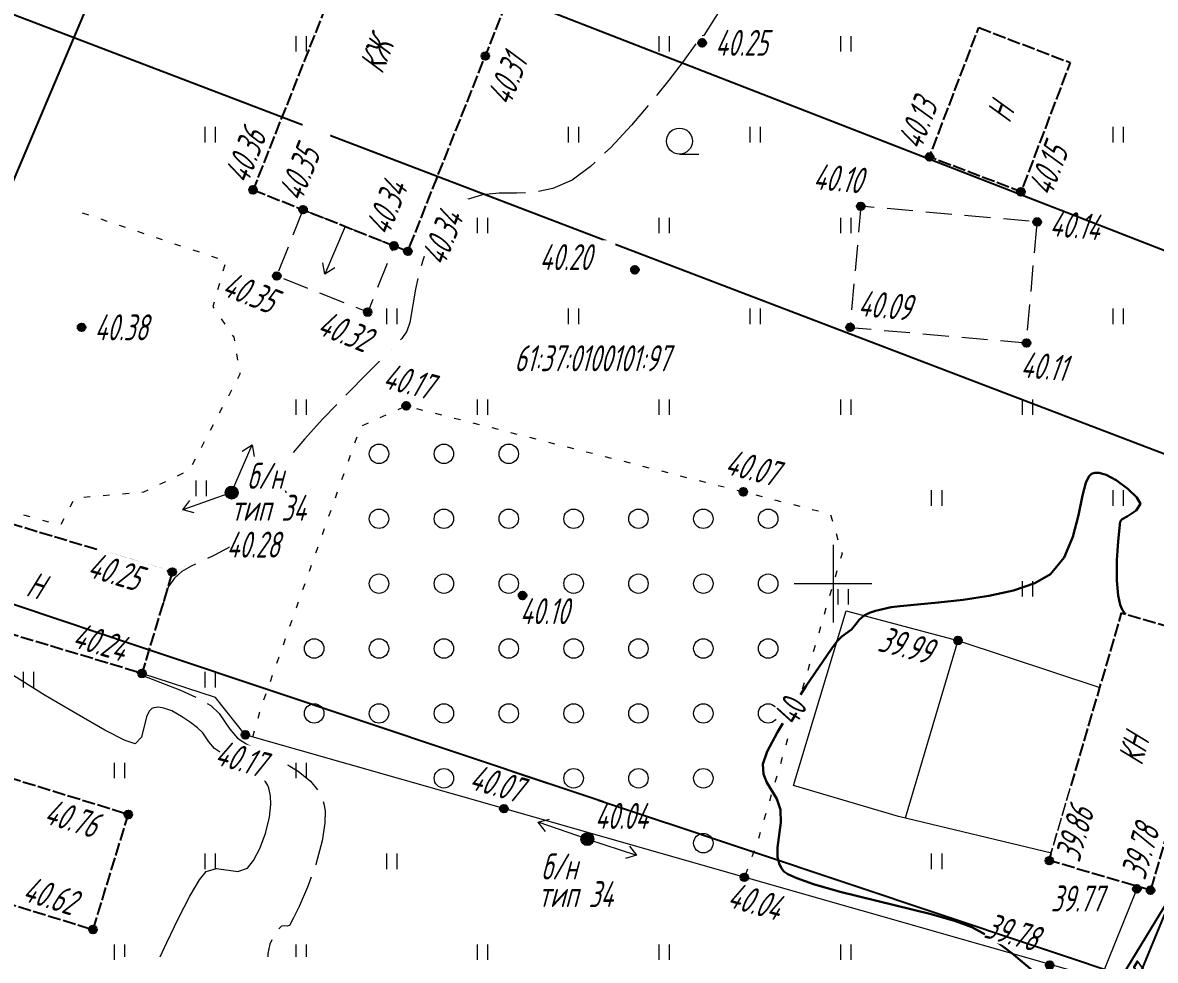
# Model space of a CAD drawing. Extents: x 2208637 to 2213412, y 575334 to 577367.
# Drawn here: x 2211068.76 to 2211112.42, y 576635.49 to 576671.61 of the extents above; entities that cross this region are included whole.
import ezdxf
from ezdxf.enums import TextEntityAlignment as Align

# ---------------------------------------------------------------- set-up
doc = ezdxf.new("R2010")
doc.units = 0
doc.header["$LTSCALE"] = 0.5
for name, pattern in [('2000_13', [1, 1, 0]), ('2000_16', [1, 1, 0]), ('2000_366_2', [1.5, 0.5, -1]), ('2000_49_1_2', [3, 2, -1]), ('500_329_3', [6, 5, -1]), ('500_49_2', [3, 2, -1])]:
    doc.linetypes.add(name, pattern=pattern)
doc.layers.get('0').update_dxf_attribs({"lineweight": 25})
for name, color, linetype, lineweight in [('ИИ_ГОРИЗОНТАЛИ_ОСН', 32, 'Continuous', 15), ('ИИ_ГОРИЗОНТАЛИ_УТОЛЩ', 32, 'Continuous', 30), ('ИИ_ГРАНИЦЫ_ЗЕМЛЕПОЛЬЗОВАТЕЛЕЙ', 7, 'Continuous', 25), ('ИИ_КООРДИНАТНАЯ_СЕТКА', 3, 'Continuous', 25), ('ИИ_ЛЭП_НН', 7, 'Continuous', 25), ('ИИ_ОГРАДЫ', 7, 'Continuous', 25), ('ИИ_ОТМЕТКИ', 7, 'Continuous', 25), ('ИИ_СООРУЖЕНИЯ', 7, 'Continuous', 25), ('ИИ_ТРАССЫ_КЛС', 5, 'Continuous', 40), ('ИИ_УГОДЬЯ', 7, 'Continuous', 25)]:
    doc.layers.add(name, color=color, linetype=linetype, lineweight=lineweight)
doc.styles.add('BM431', font='', dxfattribs={"height": 1})
doc.styles.add('D431', font='', dxfattribs={"height": 1})
doc.styles.add('GOST 2.304', font='cs_gost2304.shx', dxfattribs={"width": 0.8, "oblique": 15})
doc.styles.get('BM431').set_extended_font_data('bm431', italic=True)
doc.styles.get('D431').set_extended_font_data('D431', italic=True)
doc.linetypes.add('2000_475_1', pattern='A,3,[1,Topography.shx,S=0.5,R=90,X=0,Y=0],0', length=3)
doc.linetypes.add('2000_485_1', pattern='A,34.5,[1,Topography.shx,S=1.5,R=120,X=0.5,Y=-0.87],-0.01,[1,Topography.shx,S=1.5,R=0,X=-0.25,Y=0.43],0,[3,Topography.shx,S=1,R=0,X=0.5,Y=0],-0.01,[1,Topography.shx,S=1.5,R=60,X=0.5,Y=-0.87],-1,34.5', length=70.02)

# ---------------------------------------------------------------- blocks, each defined once
blk = doc.blocks.new('Лист 024_УС_ПК2+00-ПК8+57.26|Для согласований 3 лист|Ситуация лист3|2000_115_5')
at = {"color": 0, "linetype": 'Continuous', "lineweight": -2}
for points in [[(0, 0), (4, 0)], [(3.25, 0.5), (4, 0), (3.25, -0.5)]]:
    blk.add_lwpolyline(points, dxfattribs=at)
blk = doc.blocks.new('500_12')
at = {"color": 0, "linetype": 'Continuous', "lineweight": -2, "flags": 128}
for points in [[(0, 3), (0, -3)], [(-3, 0), (3, 0)]]:
    blk.add_lwpolyline(points, dxfattribs=at)
at = {"color": 7, "linetype": 'Continuous', "lineweight": -2, "style": 'D431'}
blk.add_attdef('Вертикальная_подпись', (-0.5, 0.5), '', height=2, rotation=90, dxfattribs=at)
blk.add_attdef('Горизонтальная_подпись', (0.5, 0.5), '', height=2, dxfattribs=at)
blk = doc.blocks.new('500_409_2')
at = {"color": 0, "linetype": 'Continuous', "lineweight": -2}
blk.add_circle((0, 0), 0.75, dxfattribs=at)
blk = doc.blocks.new('500_401')
at = {"color": 0, "linetype": 'Continuous', "lineweight": -2}
for points in [[(-0.4, 0), (-0.4, 1.2)], [(0.4, 0), (0.4, 1.2)]]:
    blk.add_lwpolyline(points, dxfattribs=at)
blk = doc.blocks.new('500_379')
at = {"color": 0, "linetype": 'Continuous', "lineweight": -2}
blk.add_lwpolyline([(0, -1), (1.5, -1)], dxfattribs=at)
blk.add_circle((0, 0), 1, dxfattribs=at)
blk = doc.blocks.new('500_330_1')
at = {"linetype": 'Continuous', "lineweight": -2}
h = blk.add_hatch(color=0, dxfattribs=at)
h.dxf.hatch_style = 1
edge = h.paths.add_edge_path()
edge.add_arc((0, 0), 0.3, 0, 360)
at = {"color": 0, "linetype": 'Continuous', "lineweight": -2}
blk.add_circle((0, 0), 0.3, dxfattribs=at)
at = {"color": 0, "linetype": 'Continuous', "lineweight": -2, "style": 'GOST 2.304', "flags": 1}
for tag, p in [('Номер', (-1, -1)), ('Номер_рабочей_станции', (-1, -3.5))]:
    blk.add_attdef(tag, text='', height=2, dxfattribs=at).set_placement(p, align=Align.RIGHT)
at = {"color": 0, "linetype": 'Continuous', "lineweight": -2, "style": 'GOST 2.304'}
blk.add_attdef('Высота', (1, -1), '', height=2, dxfattribs=at)
at = {"color": 0, "linetype": 'Continuous', "lineweight": -2, "style": 'GOST 2.304', "flags": 1}
blk.add_attdef('Код', (0, -3.5), '', height=2, dxfattribs=at)
blk = doc.blocks.new('*U57')
at = {"linetype": 'Continuous', "lineweight": -2, "true_color": 0xffffff}
h = blk.add_hatch(color=7, dxfattribs=at)
h.dxf.hatch_style = 1
edge = h.paths.add_edge_path()
edge.add_arc((0, 0), 0.5, 0, 360)
at = {"linetype": 'Continuous', "lineweight": -2}
h = blk.add_hatch(color=0, dxfattribs=at)
edge = h.paths.add_edge_path()
edge.add_arc((0, 0), 0.1, 0, 360)
at = {"color": 0, "linetype": 'Continuous', "lineweight": -2}
for radius in [0.5, 0.1]:
    blk.add_circle((0, 0), radius, dxfattribs=at)
for tag, p, style in [('Номер', (0, -3), 'D431'), ('Тип', (0, -5.5), 'D431'), ('Высота', (0, -8), 'D431'), ('Пояснительная_надпись', (0, -10.5), 'BM431')]:
    blk.add_attdef(tag, p, '', height=2, dxfattribs=dict(at, style=style))
blk = doc.blocks.new('P9645A14E2C594F75A7D5863187C4B8')
at = {"color": 0, "linetype": '2000_485_1', "lineweight": -2, "flags": 128}
blk.add_lwpolyline([(2211062.42, 576651.2), (2211063.76, 576654.56), (2211073.71, 576678.04), (2211121.87, 576659.3), (2211111.72, 576634.71), (2211074.35, 576647.21)], close=True, dxfattribs=at)
at = {"color": 0, "lineweight": -2, "flags": 1}
for tag in ['Адрес (местоположение) участка', 'Дата постановки на учет', 'Тип объекта', 'Статус записи о ЗУ по справочнику', 'Кадастровый номер, обозначение, учетный номер объекта', 'Кадастровый номер квартала', 'Вид разрешенного использования по классификатору', 'Площадь, кв.м', 'Категория земель', 'Вид использования по документу', 'Кадастровая стоимость']:
    blk.add_attdef(tag, (0, 0), '', height=0.2, dxfattribs=at)
blk = doc.blocks.new('*U65')
at = {"color": 7, "true_color": 0xffffff}
blk.add_wipeout([(-1.24, 1.1), (1.34, 1.1), (1.34, -1.1), (-1.24, -1.1)], dxfattribs=at)
at = {"color": 0, "linetype": 'Continuous', "lineweight": -2, "style": 'GOST 2.304', "oblique": 15, "width": 0.8}
blk.add_attdef('Высота', text='', height=2, dxfattribs=at).set_placement((0, 0), align=Align.MIDDLE_CENTER)

msp = doc.modelspace()

# ---------------------------------------------------------------- linework, layer by layer
at = {"layer": 'ИИ_ГОРИЗОНТАЛИ_ОСН', "color": 32, "linetype": '500_329_3', "lineweight": 20, "elevation": 40.25, "flags": 128}
for points in [[(2211097.32, 576680.527), (2211098.03, 576680.564), (2211099.281, 576680.568), (2211099.804, 576680.634), (2211100.165, 576680.764), (2211100.4, 576680.923), (2211100.538, 576681.065), (2211100.65, 576681.229), (2211100.728, 576681.43), (2211100.799, 576681.813), (2211100.816, 576682.442), (2211100.734, 576683.34), (2211100.564, 576684.264), (2211100.336, 576685.107), (2211100.13, 576685.653), (2211099.972, 576685.951), (2211099.868, 576686.084), (2211099.747, 576686.172), (2211099.599, 576686.223), (2211099.365, 576686.222), (2211099.028, 576686.118), (2211098.57, 576685.917), (2211098.074, 576685.758), (2211097.544, 576685.768), (2211097.03, 576685.93), (2211096.576, 576686.149), (2211096.179, 576686.441), (2211095.833, 576686.822), (2211095.534, 576687.307), (2211095.358, 576687.882), (2211095.277, 576688.635), (2211095.267, 576689.461), (2211095.304, 576690.256), (2211095.366, 576690.917), (2211095.429, 576691.337), (2211095.525, 576691.67), (2211095.646, 576691.919), (2211095.964, 576692.478), (2211096.085, 576692.817), (2211096.386, 576693.83), (2211096.618, 576694.376), (2211096.866, 576694.774), (2211097.096, 576695.028), (2211097.274, 576695.169), (2211097.473, 576695.282), (2211097.683, 576695.366), (2211098.014, 576695.446), (2211098.474, 576695.476), (2211099.052, 576695.422), (2211099.601, 576695.301), (2211100.471, 576695.022), (2211100.859, 576694.823), (2211101.402, 576694.336), (2211101.787, 576694.117), (2211102.151, 576694.031), (2211103.081, 576693.995), (2211103.613, 576693.958), (2211104.165, 576693.849), (2211104.72, 576693.625), (2211105.248, 576693.275), (2211105.737, 576692.833), (2211106.195, 576692.325), (2211106.633, 576691.778), (2211107.852, 576690.187), (2211108.137, 576689.783), (2211109.206, 576688.114), (2211109.578, 576687.618), (2211110.245, 576686.879), (2211110.521, 576686.523), (2211110.749, 576686.103), (2211110.92, 576685.562), (2211110.932, 576684.881), (2211110.759, 576684.129), (2211110.288, 576682.7), (2211110.203, 576682.258), (2211110.229, 576682.01), (2211110.301, 576681.893), (2211110.356, 576681.85), (2211110.42, 576681.823), (2211110.555, 576681.82), (2211110.778, 576681.929), (2211111.114, 576682.24), (2211112.142, 576683.398), (2211112.757, 576683.915), (2211113.437, 576684.202), (2211114.179, 576684.214), (2211114.938, 576684.047), (2211115.654, 576683.777), (2211116.268, 576683.481), (2211116.944, 576683.119), (2211117.369, 576682.994), (2211118, 576682.888), (2211118.522, 576682.775), (2211119.094, 576682.598), (2211119.652, 576682.337), (2211120.162, 576681.976), (2211120.76, 576681.465), (2211121.367, 576680.885), (2211121.907, 576680.318), (2211122.239, 576679.928), (2211122.404, 576679.699), (2211122.478, 576679.546), (2211122.496, 576679.389), (2211122.483, 576679.245), (2211122.421, 576679.064), (2211122.288, 576678.842), (2211122.108, 576678.602), (2211121.821, 576678.348), (2211120.423, 576677.299), (2211117.807, 576675.438), (2211116.911, 576674.837), (2211116.667, 576674.712), (2211116.459, 576674.635), (2211116.206, 576674.624), (2211115.892, 576674.759), (2211115.22, 576675.103), (2211109.967, 576677.904), (2211109.239, 576678.264), (2211108.852, 576678.419), (2211108.477, 576678.433), (2211107.856, 576678.291), (2211107.544, 576678.263), (2211107.236, 576678.299), (2211106.972, 576678.359), (2211106.563, 576678.493), (2211106.252, 576678.658), (2211106.076, 576678.71), (2211105.861, 576678.703), (2211105.467, 576678.657), (2211104.308, 576678.469), (2211102.273, 576678.052), (2211101.068, 576677.853), (2211100.482, 576677.697), (2211099.882, 576677.447), (2211099.249, 576677.057), (2211098.694, 576676.533), (2211098.046, 576675.738), (2211097.357, 576674.776), (2211096.675, 576673.753), (2211095.022, 576671.118), (2211094.738, 576671.078), (2211094.734, 576670.822), (2211094.221, 576670.115), (2211093.67, 576669.4), (2211092.989, 576668.554), (2211092.226, 576667.663), (2211091.432, 576666.81), (2211090.654, 576666.078), (2211089.943, 576665.551), (2211089.201, 576665.22), (2211088.487, 576665.079), (2211087.798, 576665.046), (2211087.132, 576665.04), (2211086.487, 576664.98), (2211085.86, 576664.786), (2211085.25, 576664.376), (2211084.73, 576663.742), (2211084.353, 576662.978), (2211084.09, 576662.157), (2211083.91, 576661.349), (2211083.684, 576660.061), (2211083.577, 576659.725), (2211083.382, 576659.444), (2211083.195, 576659.246), (2211082.99, 576659.059), (2211081.112, 576657.151), (2211080.338, 576656.346), (2211079.625, 576655.572), (2211079.08, 576654.923), (2211078.807, 576654.495), (2211078.767, 576654.026), (2211078.993, 576653.19), (2211078.915, 576652.766), (2211078.649, 576652.446), (2211078.244, 576652.171), (2211077.2, 576651.655), (2211076.136, 576651.085), (2211075.254, 576650.669), (2211074.901, 576650.463), (2211074.615, 576650.213), (2211074.387, 576649.885), (2211074.27, 576649.576), (2211074.184, 576649.239), (2211074.049, 576648.83)], [(2211073.156, 576646.603), (2211073.163, 576646.576), (2211073.193, 576646.549), (2211073.355, 576646.473), (2211074.853, 576645.89), (2211075.527, 576645.586), (2211076.013, 576645.304), (2211076.338, 576644.996), (2211076.744, 576644.387), (2211077.048, 576644.041), (2211077.438, 576643.79), (2211078.702, 576643.185), (2211079.38, 576642.781), (2211079.854, 576642.386), (2211080.138, 576642.04), (2211080.281, 576641.783), (2211080.337, 576641.645), (2211080.374, 576641.52), (2211080.418, 576641.244), (2211080.417, 576640.777), (2211080.311, 576640.086), (2211080.061, 576639.178), (2211079.742, 576638.306), (2211079.421, 576637.562), (2211079.208, 576637.119), (2211079.043, 576636.822), (2211078.958, 576636.799), (2211078.86, 576636.814), (2211078.735, 576636.798), (2211078.618, 576636.675), (2211078.449, 576636.43), (2211078.295, 576636.108), (2211078.219, 576635.755), (2211078.232, 576635.436), (2211078.299, 576635.066), (2211078.433, 576634.674), (2211078.643, 576634.291), (2211078.94, 576633.945), (2211079.401, 576633.689), (2211080.114, 576633.452), (2211080.939, 576633.241), (2211082.352, 576632.915), (2211082.657, 576632.813), (2211082.793, 576632.655), (2211082.96, 576632.274), (2211085.255, 576628.639), (2211085.867, 576627.63), (2211086.397, 576626.719), (2211086.789, 576625.989), (2211086.983, 576625.522), (2211087.112, 576624.976), (2211087.198, 576624.459), (2211087.21, 576623.992), (2211087.146, 576623.668), (2211087.044, 576623.46), (2211086.947, 576623.341), (2211086.84, 576623.255), (2211086.718, 576623.209), (2211086.474, 576623.184), (2211086.046, 576623.221), (2211085.372, 576623.351), (2211083.678, 576623.74), (2211082.725, 576623.92), (2211081.743, 576624.037), (2211078.421, 576624.291), (2211077.203, 576624.358), (2211076.066, 576624.385), (2211075.09, 576624.355), (2211074.481, 576624.279), (2211074.152, 576624.184), (2211074.003, 576624.102), (2211073.898, 576623.986), (2211073.82, 576623.835), (2211073.764, 576623.581), (2211073.784, 576623.198), (2211073.912, 576622.672), (2211074.269, 576621.571), (2211074.367, 576621.058), (2211074.367, 576620.518), (2211074.262, 576619.632), (2211074.277, 576619.242), (2211074.419, 576618.858), (2211074.703, 576618.535), (2211075.067, 576618.314), (2211075.804, 576618.019), (2211076.062, 576617.865), (2211076.279, 576617.573), (2211076.412, 576617.298), (2211076.647, 576617.054), (2211076.919, 576616.922), (2211077.222, 576616.846), (2211077.571, 576616.809), (2211077.981, 576616.795), (2211078.375, 576616.855), (2211081.258, 576617.524), (2211082.509, 576617.791), (2211083.766, 576618.021), (2211084.948, 576618.178), (2211085.971, 576618.227), (2211086.752, 576618.132), (2211087.52, 576617.8), (2211088.201, 576617.313), (2211088.799, 576616.74), (2211089.771, 576615.613), (2211090.154, 576615.198), (2211090.476, 576614.975)]]:
    msp.add_lwpolyline(points, dxfattribs=at)
at = {"layer": 'ИИ_ГОРИЗОНТАЛИ_ОСН', "elevation": 40.5, "flags": 128}
for points in [[(2211076.157, 576643.642), (2211075.935, 576643.903), (2211075.704, 576644.25), (2211075.497, 576644.447), (2211075.231, 576644.648), (2211074.887, 576644.883), (2211074.508, 576645.095), (2211074.208, 576645.208), (2211073.999, 576645.241), (2211073.814, 576645.215), (2211073.748, 576645.184), (2211073.643, 576645.085), (2211073.538, 576644.869), (2211073.339, 576644.081), (2211073.102, 576643.833), (2211072.712, 576643.956), (2211071.926, 576644.359), (2211070.86, 576644.965), (2211069.633, 576645.696), (2211067.166, 576647.226)], [(2211073.885, 576635.234), (2211074.317, 576636.171), (2211074.772, 576637.115), (2211075.206, 576637.957), (2211075.576, 576638.593), (2211075.837, 576638.915), (2211076.238, 576639.028), (2211077.064, 576638.912), (2211077.429, 576639.039), (2211077.667, 576639.333), (2211077.912, 576639.801), (2211078.128, 576640.379), (2211078.28, 576641.001), (2211078.333, 576641.486), (2211078.32, 576641.82), (2211078.255, 576642.114), (2211078.211, 576642.219), (2211078.096, 576642.413), (2211077.862, 576642.667), (2211077.476, 576642.948), (2211076.948, 576643.226), (2211076.473, 576643.449), (2211076.157, 576643.642)]]:
    msp.add_lwpolyline(points, dxfattribs=at)
at = {"layer": 'ИИ_ГОРИЗОНТАЛИ_УТОЛЩ', "elevation": 40, "flags": 128}
msp.add_lwpolyline([(2211111.287, 576648.821), (2211111.252, 576648.853), (2211111.144, 576649.001), (2211111.066, 576649.185), (2211110.986, 576649.541), (2211110.936, 576650.116), (2211110.94, 576650.902), (2211110.987, 576651.633), (2211111.068, 576652.392), (2211111.147, 576652.481), (2211111.339, 576652.588), (2211111.678, 576652.819), (2211111.849, 576653.08), (2211111.709, 576653.314), (2211111.367, 576653.652), (2211110.912, 576653.992), (2211110.526, 576654.194), (2211110.252, 576654.27), (2211110.089, 576654.272), (2211109.958, 576654.229), (2211109.859, 576654.13), (2211109.74, 576653.881), (2211109.612, 576653.399), (2211109.457, 576652.637), (2211109.244, 576651.802), (2211108.909, 576651.007), (2211108.386, 576650.366), (2211107.774, 576650.013), (2211106.952, 576649.738), (2211106.003, 576649.53), (2211105.01, 576649.377), (2211104.054, 576649.267), (2211102.587, 576649.135), (2211102.241, 576649.089), (2211101.642, 576648.949), (2211101.405, 576648.877), (2211101.198, 576648.775), (2211101.007, 576648.61), (2211100.883, 576648.437), (2211100.713, 576648.237), (2211100.34, 576647.961), (2211100.155, 576647.788), (2211099.935, 576647.49), (2211098.963, 576646.06), (2211098.383, 576645.155), (2211097.854, 576644.276), (2211097.463, 576643.536), (2211097.294, 576643.049), (2211097.322, 576642.654), (2211097.454, 576642.336), (2211097.828, 576641.705), (2211097.969, 576641.282), (2211097.993, 576640.793), (2211097.853, 576639.833), (2211097.854, 576639.47), (2211097.919, 576639.211), (2211098.002, 576639.045), (2211098.107, 576638.914), (2211098.256, 576638.811), (2211098.601, 576638.648), (2211099.249, 576638.422), (2211100.28, 576638.129), (2211103.783, 576637.259), (2211104.716, 576636.998), (2211105.344, 576636.765), (2211105.911, 576636.452), (2211106.429, 576636.109), (2211106.886, 576635.766), (2211107.771, 576635.03)], dxfattribs=at)
at = {"layer": 'ИИ_ЛЭП_НН', "elevation": 39.87, "flags": 128}
msp.add_lwpolyline([(2211110.26, 576633.43), (2211129.348, 576664.774)], dxfattribs=at)
at = {"layer": 'ИИ_ОГРАДЫ', "linetype": '2000_475_1', "lineweight": 20, "flags": 128}
for points in [[(2211108.418, 576639.61), (2211102.525, 576641.025), (2211098.472, 576642.222), (2211100.509, 576648.958), (2211104.816, 576647.812), (2211110.287, 576646.003)], [(2211104.816, 576647.812), (2211102.78, 576640.964)], [(2211111.747, 576638.331), (2211111.71, 576638.24), (2211110.314, 576634.774), (2211096.58, 576638.686), (2211094.184, 576639.369), (2211087.312, 576641.33), (2211077.345, 576644.175), (2211076.199, 576645.612), (2211073.361, 576646.541)]]:
    msp.add_lwpolyline(points, dxfattribs=at)
at = {"layer": 'ИИ_СООРУЖЕНИЯ', "linetype": '2000_13', "flags": 128}
for points in [[(2211077.645, 576665.174), (2211079.573, 576664.408), (2211083.079, 576663.017), (2211083.612, 576662.805), (2211086.6, 576670.331), (2211089.289, 576677.105), (2211083.322, 576679.474)], [(2211064.106, 576649.321), (2211065.279, 576653.228), (2211074.535, 576650.448), (2211073.361, 576646.541)], [(2211063.438, 576639.146), (2211071.477, 576636.672), (2211072.84, 576641.104), (2211064.802, 576643.577)]]:
    msp.add_lwpolyline(points, close=True, dxfattribs=at)
at = {"layer": 'ИИ_СООРУЖЕНИЯ', "linetype": '2000_16', "flags": 128}
for points in [[(2211105.616, 576671.422), (2211109.142, 576670.077), (2211107.243, 576665.097), (2211103.717, 576666.442)], [(2211108.336, 576639.329), (2211111.125, 576648.869), (2211115.028, 576647.728), (2211112.239, 576638.188)]]:
    msp.add_lwpolyline(points, close=True, dxfattribs=at)
at = {"layer": 'ИИ_СООРУЖЕНИЯ', "color": 7, "linetype": '500_49_2', "lineweight": 20, "flags": 128}
msp.add_lwpolyline([(2211079.573, 576664.408), (2211083.079, 576663.017), (2211082.065, 576660.463), (2211078.559, 576661.854)], close=True, dxfattribs=at)
at = {"layer": 'ИИ_СООРУЖЕНИЯ', "color": 7, "linetype": '2000_49_1_2', "lineweight": 20, "flags": 128}
msp.add_lwpolyline([(2211101.069, 576664.538), (2211100.657, 576659.874), (2211107.457, 576659.273), (2211107.869, 576663.937)], close=True, dxfattribs=at)
at = {"layer": 'ИИ_ТРАССЫ_КЛС', "lineweight": 25, "flags": 128}
msp.add_lwpolyline([(2211119.944, 576652.255), (2211048.322, 576679.599), (2211039.57, 576679.599)], dxfattribs=at)
at = {"layer": 'ИИ_УГОДЬЯ', "linetype": '2000_366_2', "lineweight": 20, "flags": 128}
for points in [[(2211071.061, 576664.289), (2211076.599, 576662.434), (2211076.091, 576660.672), (2211076.902, 576659.491), (2211077.138, 576658.074), (2211075.18, 576654.363), (2211073.424, 576653.52), (2211070.756, 576653.284), (2211070.216, 576652.238), (2211066.434, 576653.318)], [(2211077.641, 576644.09), (2211077.907, 576645.08), (2211081.798, 576656.063), (2211083.545, 576656.851), (2211096.543, 576653.538), (2211099.895, 576652.684), (2211100.346, 576651.163), (2211097.076, 576640.011), (2211096.58, 576638.686)]]:
    msp.add_lwpolyline(points, dxfattribs=at)

# ---------------------------------------------------------------- block references
at = {"layer": 'ИИ_КООРДИНАТНАЯ_СЕТКА', "color": 3, "lineweight": 20, "xscale": 0.5, "yscale": 0.5, "zscale": 0.5}
msp.add_blockref('500_12', (2211100, 576650), dxfattribs=at)
at = {"layer": 'ИИ_ЛЭП_НН', "lineweight": 20, "ltscale": 0.5, "xscale": 0.5, "yscale": 0.5, "zscale": 0.5}
for p, rotation in [((2211081.201, 576663.762), 246.8626835914622), ((2211076.819, 576653.507), 66.8626835914622), ((2211076.819, 576653.507), 199.4513746240257), ((2211090.53, 576640.16, 40.04), 161.1470320147144), ((2211090.53, 576640.16, 40.04), 341.6969082271801)]:
    msp.add_blockref('Лист 024_УС_ПК2+00-ПК8+57.26|Для согласований 3 лист|Ситуация лист3|2000_115_5', p, dxfattribs=dict(at, rotation=rotation))
at = {"layer": 'ИИ_УГОДЬЯ', "lineweight": 20, "xscale": 0.5, "yscale": 0.5, "zscale": 0.5}
for name, p in [('500_401', (2211079.5, 576670.5)), ('500_401', (2211093.5, 576670.5)), ('500_401', (2211100.5, 576670.5)), ('500_401', (2211076, 576667)), ('500_401', (2211090, 576667)), ('500_379', (2211094.079, 576667.051)), ('500_401', (2211097, 576667)), ('500_401', (2211111, 576667)), ('500_401', (2211086.5, 576663.5)), ('500_401', (2211093.5, 576663.5)), ('500_401', (2211100.5, 576663.5)), ('500_401', (2211083, 576660)), ('500_401', (2211090, 576660)), ('500_401', (2211097, 576660)), ('500_401', (2211111, 576660)), ('500_401', (2211079.5, 576656.5)), ('500_401', (2211086.5, 576656.5)), ('500_401', (2211093.5, 576656.5)), ('500_401', (2211100.5, 576656.5)), ('500_401', (2211107.5, 576656.5)), ('500_409_2', (2211082.5, 576655)), ('500_409_2', (2211085, 576655)), ('500_409_2', (2211087.5, 576655)), ('500_401', (2211075.656, 576653.368)), ('500_401', (2211104, 576653)), ('500_401', (2211111, 576653)), ('500_409_2', (2211082.5, 576652.5)), ('500_409_2', (2211085, 576652.5)), ('500_409_2', (2211087.5, 576652.5)), ('500_409_2', (2211090, 576652.5)), ('500_409_2', (2211092.5, 576652.5)), ('500_409_2', (2211095, 576652.5)), ('500_409_2', (2211097.5, 576652.5)), ('500_409_2', (2211082.5, 576650)), ('500_409_2', (2211085, 576650)), ('500_409_2', (2211087.5, 576650)), ('500_409_2', (2211090, 576650)), ('500_409_2', (2211092.5, 576650)), ('500_409_2', (2211095, 576650)), ('500_409_2', (2211097.5, 576650)), ('500_401', (2211107.5, 576649.5)), ('500_401', (2211100.393, 576649.192)), ('500_409_2', (2211080, 576647.5)), ('500_409_2', (2211082.5, 576647.5)), ('500_409_2', (2211085, 576647.5)), ('500_409_2', (2211087.5, 576647.5)), ('500_409_2', (2211090, 576647.5)), ('500_409_2', (2211092.5, 576647.5)), ('500_409_2', (2211095, 576647.5)), ('500_409_2', (2211097.5, 576647.5)), ('500_401', (2211069, 576646)), ('500_401', (2211076, 576646)), ('500_409_2', (2211080, 576645)), ('500_409_2', (2211082.5, 576645)), ('500_409_2', (2211085, 576645)), ('500_409_2', (2211087.5, 576645)), ('500_409_2', (2211090, 576645)), ('500_409_2', (2211092.5, 576645)), ('500_409_2', (2211095, 576645)), ('500_409_2', (2211097.5, 576645)), ('500_401', (2211072.5, 576642.5)), ('500_401', (2211079.5, 576642.5)), ('500_409_2', (2211085, 576642.5)), ('500_409_2', (2211090, 576642.5)), ('500_409_2', (2211092.5, 576642.5)), ('500_409_2', (2211095, 576642.5)), ('500_409_2', (2211095, 576640)), ('500_401', (2211076, 576639)), ('500_401', (2211083, 576639)), ('500_401', (2211104, 576639)), ('500_401', (2211072.5, 576635.5)), ('500_401', (2211079.5, 576635.5)), ('500_401', (2211086.5, 576635.5)), ('500_401', (2211093.5, 576635.5)), ('500_401', (2211100.5, 576635.5))]:
    msp.add_blockref(name, p, dxfattribs=at)

# ---------------------------------------------------------------- next in the draw order: wipeouts: each hides what was drawn before it
at = {"lineweight": 0}
for points, layer in [([(2211098.573, 576644.364), (2211099.17, 576645.359), (2211098.193, 576645.946), (2211097.596, 576644.952)], 'ИИ_ГОРИЗОНТАЛИ_УТОЛЩ'), ([(2211087.767, 576658.113), (2211095.775, 576658.113), (2211095.775, 576659.311), (2211087.767, 576659.311)], 'ИИ_ГРАНИЦЫ_ЗЕМЛЕПОЛЬЗОВАТЕЛЕЙ'), ([(2211077.474, 576653.583), (2211079.314, 576653.583), (2211079.314, 576654.723), (2211077.474, 576654.723)], 'ИИ_ЛЭП_НН'), ([(2211088.805, 576638.53), (2211090.645, 576638.53), (2211090.645, 576639.67), (2211088.805, 576639.67)], 'ИИ_ЛЭП_НН'), ([(2211072.542, 576634.396), (2211084.215, 576634.396), (2211084.215, 576635.613), (2211072.542, 576635.613)], 'ИИ_ЛЭП_НН'), ([(2211087.661, 576668.446), (2211088.635, 576670.901), (2211087.576, 576671.322), (2211086.601, 576668.867)], 'ИИ_ОТМЕТКИ'), ([(2211095.573, 576670.266), (2211098.374, 576670.266), (2211098.374, 576671.483), (2211095.573, 576671.483)], 'ИИ_ОТМЕТКИ'), ([(2211103.495, 576666.743), (2211104.429, 576669.192), (2211103.364, 576669.599), (2211102.43, 576667.15)], 'ИИ_ОТМЕТКИ'), ([(2211108.522, 576664.96), (2211109.456, 576667.409), (2211108.391, 576667.815), (2211107.457, 576665.366)], 'ИИ_ОТМЕТКИ'), ([(2211079.618, 576664.745), (2211080.651, 576667.349), (2211079.592, 576667.769), (2211078.558, 576665.166)], 'ИИ_ОТМЕТКИ'), ([(2211082.98, 576663.435), (2211083.962, 576665.907), (2211082.902, 576666.328), (2211081.921, 576663.856)], 'ИИ_ОТМЕТКИ'), ([(2211099.321, 576665.116), (2211101.932, 576664.886), (2211102.032, 576666.021), (2211099.421, 576666.252)], 'ИИ_ОТМЕТКИ'), ([(2211108.434, 576663.315), (2211110.904, 576663.097), (2211111.004, 576664.233), (2211108.534, 576664.451)], 'ИИ_ОТМЕТКИ'), ([(2211088.803, 576662.01), (2211091.604, 576662.01), (2211091.604, 576663.228), (2211088.803, 576663.228)], 'ИИ_ОТМЕТКИ'), ([(2211076.466, 576661.024), (2211079.069, 576659.991), (2211079.49, 576661.05), (2211076.886, 576662.084)], 'ИИ_ОТМЕТКИ'), ([(2211101.052, 576660.232), (2211103.842, 576659.985), (2211103.942, 576661.121), (2211101.152, 576661.367)], 'ИИ_ОТМЕТКИ'), ([(2211071.651, 576659.304), (2211074.452, 576659.304), (2211074.452, 576660.444), (2211071.651, 576660.444)], 'ИИ_ОТМЕТКИ'), ([(2211080.139, 576659.523), (2211082.764, 576658.481), (2211083.213, 576659.613), (2211080.588, 576660.655)], 'ИИ_ОТМЕТКИ'), ([(2211107.315, 576657.872), (2211109.766, 576657.655), (2211109.866, 576658.791), (2211107.415, 576659.007)], 'ИИ_ОТМЕТКИ'), ([(2211095.881, 576654.138), (2211098.614, 576653.441), (2211098.896, 576654.546), (2211096.162, 576655.242)], 'ИИ_ОТМЕТКИ'), ([(2211076.74, 576650.933), (2211079.541, 576650.933), (2211079.541, 576652.15), (2211076.74, 576652.15)], 'ИИ_ОТМЕТКИ'), ([(2211071.296, 576650.178), (2211073.979, 576649.373), (2211074.329, 576650.539), (2211071.646, 576651.344)], 'ИИ_ОТМЕТКИ'), ([(2211088.046, 576648.369), (2211090.667, 576648.369), (2211090.667, 576649.509), (2211088.046, 576649.509)], 'ИИ_ОТМЕТКИ'), ([(2211070.718, 576647.47), (2211073.266, 576646.705), (2211073.616, 576647.871), (2211071.068, 576648.636)], 'ИИ_ОТМЕТКИ'), ([(2211101.703, 576647.338), (2211104.416, 576646.616), (2211104.71, 576647.718), (2211101.996, 576648.439)], 'ИИ_ОТМЕТКИ'), ([(2211076.21, 576642.947), (2211078.75, 576642.223), (2211079.063, 576643.319), (2211076.523, 576644.044)], 'ИИ_ОТМЕТКИ'), ([(2211086.019, 576642.002), (2211088.732, 576641.228), (2211089.045, 576642.324), (2211086.332, 576643.098)], 'ИИ_ОТМЕТКИ'), ([(2211109.576, 576639.251), (2211110.341, 576641.869), (2211109.192, 576642.205), (2211108.426, 576639.587)], 'ИИ_ОТМЕТКИ'), ([(2211069.626, 576640.683), (2211072.245, 576639.877), (2211072.598, 576641.022), (2211069.978, 576641.828)], 'ИИ_ОТМЕТКИ'), ([(2211090.935, 576640.48), (2211093.595, 576640.48), (2211093.595, 576641.62), (2211090.935, 576641.62)], 'ИИ_ОТМЕТКИ'), ([(2211112.107, 576638.569), (2211112.901, 576641.283), (2211111.806, 576641.603), (2211111.013, 576638.889)], 'ИИ_ОТМЕТКИ'), ([(2211068.794, 576637.7), (2211071.493, 576636.869), (2211071.851, 576638.033), (2211069.152, 576638.863)], 'ИИ_ОТМЕТКИ'), ([(2211095.965, 576637.46), (2211098.523, 576636.731), (2211098.836, 576637.828), (2211096.277, 576638.557)], 'ИИ_ОТМЕТКИ'), ([(2211111.49, 576633.062), (2211112.953, 576635.483), (2211111.977, 576636.072), (2211110.515, 576633.652)], 'ИИ_ОТМЕТКИ'), ([(2211082.715, 576669.618), (2211083.337, 576671.187), (2211082.278, 576671.608), (2211081.655, 576670.039)], 'ИИ_СООРУЖЕНИЯ'), ([(2211106.898, 576667.728), (2211107.2, 576668.521), (2211106.135, 576668.927), (2211105.833, 576668.135)], 'ИИ_СООРУЖЕНИЯ'), ([(2211068.873, 576649.457), (2211069.686, 576649.213), (2211070.013, 576650.305), (2211069.201, 576650.549)], 'ИИ_СООРУЖЕНИЯ'), ([(2211111.988, 576642.988), (2211112.417, 576644.455), (2211111.323, 576644.775), (2211110.894, 576643.308)], 'ИИ_СООРУЖЕНИЯ')]:
    msp.add_wipeout(points, dxfattribs=at).dxf.layer = layer

# ---------------------------------------------------------------- next in the draw order: block references
at = {"layer": 'ИИ_ОТМЕТКИ'}
ref = msp.add_blockref('500_330_1', (2211094.956, 576670.836, 40.248), dxfattribs=dict(at, xscale=0.5, yscale=0.5, zscale=0.5))
ref.add_attrib('Высота', '40.25', (2211095.456, 576670.336, -26.832), dxfattribs={"layer": '0', "color": 0, "linetype": 'Continuous', "lineweight": -2, "height": 1, "style": 'GOST 2.304', "oblique": 15, "width": 0.8})
ref = msp.add_blockref('500_330_1', (2211086.6, 576670.331, 40.313), dxfattribs=dict(at, xscale=0.4999999999999999, yscale=0.4999999999999999, zscale=0.4999999999999999, rotation=68.34700541236836))
ref.add_attrib('Высота', '40.31', (2211087.552, 576668.363), dxfattribs={"layer": '0', "color": 0, "linetype": 'Continuous', "lineweight": -2, "height": 1, "rotation": 68.347, "style": 'GOST 2.304', "oblique": 15, "width": 0.8})
ref = msp.add_blockref('500_330_1', (2211103.717, 576666.442, 40.131), dxfattribs=dict(at, xscale=0.5, yscale=0.5, zscale=0.5, rotation=69.12590148271984))
ref.add_attrib('Высота', '40.13', (2211103.388, 576666.659), dxfattribs={"layer": '0', "color": 0, "linetype": 'Continuous', "lineweight": -2, "height": 1, "rotation": 69.1259, "style": 'GOST 2.304', "oblique": 15, "width": 0.8})
ref = msp.add_blockref('500_330_1', (2211107.243, 576665.097, 40.145), dxfattribs=dict(at, xscale=0.5, yscale=0.5, zscale=0.5, rotation=69.12590148271984))
ref.add_attrib('Высота', '40.15', (2211108.415, 576664.875), dxfattribs={"layer": '0', "color": 0, "linetype": 'Continuous', "lineweight": -2, "height": 1, "rotation": 69.1259, "style": 'GOST 2.304', "oblique": 15, "width": 0.8})
ref = msp.add_blockref('500_330_1', (2211101.069, 576664.538, 40.101), dxfattribs=dict(at, xscale=0.4999999999999998, yscale=0.4999999999999998, zscale=0.4999999999999998, rotation=354.9526007747075))
ref.add_attrib('Высота', '40.10', (2211099.211, 576665.196), dxfattribs={"layer": '0', "color": 0, "linetype": 'Continuous', "lineweight": -2, "height": 1, "rotation": 354.9526, "style": 'GOST 2.304', "oblique": 15, "width": 0.8})
ref = msp.add_blockref('500_330_1', (2211083.079, 576663.017, 40.338), dxfattribs=dict(at, xscale=0.5, yscale=0.5, zscale=0.5, rotation=68.34700541251176))
ref.add_attrib('Высота', '40.34', (2211082.872, 576663.352), dxfattribs={"layer": '0', "color": 0, "linetype": 'Continuous', "lineweight": -2, "height": 1, "rotation": 68.347, "style": 'GOST 2.304', "oblique": 15, "width": 0.8})
ref = msp.add_blockref('500_330_1', (2211107.869, 576663.937, 40.135), dxfattribs=dict(at, xscale=0.4999999999999998, yscale=0.4999999999999998, zscale=0.4999999999999998, rotation=354.9526007747075))
ref.add_attrib('Высота', '40.14', (2211108.323, 576663.395, 40.729), dxfattribs={"layer": '0', "color": 0, "linetype": 'Continuous', "lineweight": -2, "height": 1, "rotation": 354.9526, "style": 'GOST 2.304', "oblique": 15, "width": 0.8})
ref = msp.add_blockref('500_330_1', (2211092.363, 576662.092, 40.204), dxfattribs=dict(at, xscale=0.5, yscale=0.5, zscale=0.5))
ref.add_attrib('Высота', '40.20', (2211088.686, 576662.08), dxfattribs={"layer": '0', "color": 0, "linetype": 'Continuous', "lineweight": -2, "height": 1, "style": 'GOST 2.304', "oblique": 15, "width": 0.8})
ref = msp.add_blockref('500_330_1', (2211078.559, 576661.854, 40.353), dxfattribs=dict(at, xscale=0.5, yscale=0.5, zscale=0.5, rotation=338.347005410969))
ref.add_attrib('Высота', '40.35', (2211076.383, 576661.133), dxfattribs={"layer": '0', "color": 0, "linetype": 'Continuous', "lineweight": -2, "height": 1, "rotation": 338.347, "style": 'GOST 2.304', "oblique": 15, "width": 0.8})
ref = msp.add_blockref('500_330_1', (2211100.657, 576659.874, 40.092), dxfattribs=dict(at, xscale=0.4999999999999998, yscale=0.4999999999999998, zscale=0.4999999999999998, rotation=354.9526007747075))
ref.add_attrib('Высота', '40.09', (2211100.941, 576660.312), dxfattribs={"layer": '0', "color": 0, "linetype": 'Continuous', "lineweight": -2, "height": 1, "rotation": 354.9526, "style": 'GOST 2.304', "oblique": 15, "width": 0.8})
ref = msp.add_blockref('500_330_1', (2211071.034, 576659.874, 40.377), dxfattribs=dict(at, xscale=0.5, yscale=0.5, zscale=0.5))
ref.add_attrib('Высота', '40.38', (2211071.534, 576659.374, -26.918), dxfattribs={"layer": '0', "color": 0, "linetype": 'Continuous', "lineweight": -2, "height": 1, "style": 'GOST 2.304', "oblique": 15, "width": 0.8})
ref = msp.add_blockref('500_330_1', (2211082.065, 576660.463, 40.318), dxfattribs=dict(at, xscale=0.5, yscale=0.5, zscale=0.5, rotation=338.347005410969))
ref.add_attrib('Высота', '40.32', (2211080.056, 576659.632), dxfattribs={"layer": '0', "color": 0, "linetype": 'Continuous', "lineweight": -2, "height": 1, "rotation": 338.347, "style": 'GOST 2.304', "oblique": 15, "width": 0.8})
ref = msp.add_blockref('500_330_1', (2211107.457, 576659.273, 40.111), dxfattribs=dict(at, xscale=0.4999999999999998, yscale=0.4999999999999998, zscale=0.4999999999999998, rotation=354.9526007747075))
ref.add_attrib('Высота', '40.11', (2211107.204, 576657.952), dxfattribs={"layer": '0', "color": 0, "linetype": 'Continuous', "lineweight": -2, "height": 1, "rotation": 354.9526, "style": 'GOST 2.304', "oblique": 15, "width": 0.8})
ref = msp.add_blockref('500_330_1', (2211096.543, 576653.538, 40.07), dxfattribs=dict(at, xscale=0.5, yscale=0.5, zscale=0.5, rotation=345.6986681203999))
ref.add_attrib('Высота', '40.07', (2211095.785, 576654.234), dxfattribs={"layer": '0', "color": 0, "linetype": 'Continuous', "lineweight": -2, "height": 1, "rotation": 345.6987, "style": 'GOST 2.304', "oblique": 15, "width": 0.8})
ref = msp.add_blockref('500_330_1', (2211074.535, 576650.448, 40.255), dxfattribs=dict(at, xscale=0.5, yscale=0.5, zscale=0.5, rotation=343.285235356157))
ref.add_attrib('Высота', '40.25', (2211071.204, 576650.279), dxfattribs={"layer": '0', "color": 0, "linetype": 'Continuous', "lineweight": -2, "height": 1, "rotation": 343.2852, "style": 'GOST 2.304', "oblique": 15, "width": 0.8})
ref = msp.add_blockref('500_330_1', (2211088.033, 576649.544, 40.104), dxfattribs=dict(at, xscale=0.5, yscale=0.5, zscale=0.5))
ref.add_attrib('Высота', '40.10', (2211087.929, 576648.439), dxfattribs={"layer": '0', "color": 0, "linetype": 'Continuous', "lineweight": -2, "height": 1, "style": 'GOST 2.304', "oblique": 15, "width": 0.8})
ref = msp.add_blockref('500_330_1', (2211073.361, 576646.541, 40.243), dxfattribs=dict(at, xscale=0.5, yscale=0.5, zscale=0.5, rotation=343.285235356157))
ref.add_attrib('Высота', '40.24', (2211070.626, 576647.571), dxfattribs={"layer": '0', "color": 0, "linetype": 'Continuous', "lineweight": -2, "height": 1, "rotation": 343.2852, "style": 'GOST 2.304', "oblique": 15, "width": 0.8})
ref = msp.add_blockref('500_330_1', (2211104.816, 576647.812, 39.985), dxfattribs=dict(at, xscale=0.5, yscale=0.5, zscale=0.5, rotation=345.1019966178791))
ref.add_attrib('Высота', '39.99', (2211101.673, 576647.418), dxfattribs={"layer": '0', "color": 0, "linetype": 'Continuous', "lineweight": -2, "height": 1, "rotation": 345.102, "style": 'GOST 2.304', "oblique": 15, "width": 0.8})
ref = msp.add_blockref('500_330_1', (2211077.345, 576644.175, 40.167), dxfattribs=dict(at, xscale=0.5, yscale=0.5, zscale=0.5, rotation=344.0718155549639))
ref.add_attrib('Высота', '40.17', (2211076.117, 576643.047), dxfattribs={"layer": '0', "color": 0, "linetype": 'Continuous', "lineweight": -2, "height": 1, "rotation": 344.0718, "style": 'GOST 2.304', "oblique": 15, "width": 0.8})
ref = msp.add_blockref('500_330_1', (2211087.312, 576641.33, 40.072), dxfattribs=dict(at, xscale=0.5, yscale=0.5, zscale=0.5, rotation=344.0718155549639))
ref.add_attrib('Высота', '40.07', (2211085.926, 576642.102), dxfattribs={"layer": '0', "color": 0, "linetype": 'Continuous', "lineweight": -2, "height": 1, "rotation": 344.0718, "style": 'GOST 2.304', "oblique": 15, "width": 0.8})
ref = msp.add_blockref('500_330_1', (2211072.84, 576641.104, 40.758), dxfattribs=dict(at, xscale=0.5, yscale=0.5, zscale=0.5, rotation=342.8961492129761))
ref.add_attrib('Высота', '40.76', (2211069.534, 576640.784), dxfattribs={"layer": '0', "color": 0, "linetype": 'Continuous', "lineweight": -2, "height": 1, "rotation": 342.8961, "style": 'GOST 2.304', "oblique": 15, "width": 0.8})
ref = msp.add_blockref('500_330_1', (2211108.336, 576639.329, 39.858), dxfattribs=dict(at, xscale=0.5, yscale=0.5, zscale=0.5, rotation=73.70281431620981))
ref.add_attrib('Высота', '39.86', (2211109.495, 576639.222), dxfattribs={"layer": '0', "color": 0, "linetype": 'Continuous', "lineweight": -2, "height": 1, "rotation": 73.7028, "style": 'GOST 2.304', "oblique": 15, "width": 0.8})
ref = msp.add_blockref('500_330_1', (2211090.53, 576640.16, 40.04), dxfattribs=dict(at, xscale=0.5, yscale=0.5, zscale=0.5))
ref.add_attrib('Высота', '40.04', (2211090.818, 576640.55), dxfattribs={"layer": '0', "color": 0, "linetype": 'Continuous', "lineweight": -2, "height": 1, "style": 'GOST 2.304', "oblique": 15, "width": 0.8})
ref = msp.add_blockref('500_330_1', (2211071.477, 576636.672, 40.619), dxfattribs=dict(at, xscale=0.5, yscale=0.5, zscale=0.5, rotation=342.8961492129761))
ref.add_attrib('Высота', '40.62', (2211068.702, 576637.801), dxfattribs={"layer": '0', "color": 0, "linetype": 'Continuous', "lineweight": -2, "height": 1, "rotation": 342.8961, "style": 'GOST 2.304', "oblique": 15, "width": 0.8})
ref = msp.add_blockref('500_330_1', (2211096.58, 576638.686, 40.036), dxfattribs=dict(at, xscale=0.5, yscale=0.5, zscale=0.5, rotation=344.0987991949635))
ref.add_attrib('Высота', '40.04', (2211095.872, 576637.56), dxfattribs={"layer": '0', "color": 0, "linetype": 'Continuous', "lineweight": -2, "height": 1, "rotation": 344.0988, "style": 'GOST 2.304', "oblique": 15, "width": 0.8})
ref = msp.add_blockref('500_330_1', (2211110.26, 576633.43, 39.87), dxfattribs=dict(at, xscale=0.5, yscale=0.5, zscale=0.5, rotation=58.86342492241943))
ref.add_attrib('Высота', '39.87', (2211111.405, 576633.056), dxfattribs={"layer": '0', "color": 0, "linetype": 'Continuous', "lineweight": -2, "height": 1, "rotation": 58.8634, "style": 'GOST 2.304', "oblique": 15, "width": 0.8})

# ---------------------------------------------------------------- next in the draw order: texts
at = {"layer": 'ИИ_СООРУЖЕНИЯ', "ltscale": 0.5, "style": 'GOST 2.304', "oblique": 15, "width": 0.8}
for s, rotation, p in [('КЖ', 68.347, (2211082.631, 576669.598, -88.25)), ('Н', 69.1259, (2211106.815, 576667.707, -88.25)), ('Н', 343.2852, (2211068.846, 576649.539, -88.25)), ('КН', 73.7028, (2211111.907, 576642.96, -88.25))]:
    msp.add_text(s, height=1, rotation=rotation, dxfattribs=at).set_placement(p)

# ---------------------------------------------------------------- next in the draw order: wipeouts: each hides what was drawn before it
at = {"lineweight": 0}
for points, layer in [([(2211076.848, 576652.351), (2211080.355, 576652.351), (2211080.355, 576653.491), (2211076.848, 576653.491)], 'ИИ_ЛЭП_НН'), ([(2211088.687, 576637.466), (2211092.194, 576637.466), (2211092.194, 576638.606), (2211088.687, 576638.606)], 'ИИ_ЛЭП_НН'), ([(2211077.543, 576665.436), (2211078.547, 576667.965), (2211077.434, 576668.407), (2211076.43, 576665.878)], 'ИИ_ОТМЕТКИ'), ([(2211085.127, 576662.268), (2211086.108, 576664.74), (2211085.049, 576665.161), (2211084.067, 576662.688)], 'ИИ_ОТМЕТКИ'), ([(2211082.692, 576657.45), (2211085.251, 576656.798), (2211085.533, 576657.903), (2211082.973, 576658.555)], 'ИИ_ОТМЕТКИ'), ([(2211108.438, 576637.297), (2211111.285, 576637.297), (2211111.285, 576638.437), (2211108.438, 576638.437)], 'ИИ_ОТМЕТКИ')]:
    msp.add_wipeout(points, dxfattribs=at).dxf.layer = layer

# ---------------------------------------------------------------- next in the draw order: block references
at = {"layer": 'ИИ_ЛЭП_НН', "lineweight": 20, "ltscale": 0.5}
ref = msp.add_blockref('*U57', (2211076.819, 576653.507), dxfattribs=dict(at, xscale=0.5, yscale=0.5, zscale=0.5))
ref.add_attrib('Номер', 'б/н', (2211077.416, 576653.653), dxfattribs={"layer": '0', "color": 0, "linetype": 'Continuous', "lineweight": -2, "height": 1, "style": 'GOST 2.304', "oblique": 15, "width": 0.8})
ref.add_attrib('Тип', 'тип 34', (2211076.798, 576652.421), dxfattribs={"layer": '0', "color": 0, "linetype": 'Continuous', "lineweight": -2, "height": 1, "style": 'GOST 2.304', "oblique": 15, "width": 0.8})
ref = msp.add_blockref('*U57', (2211090.53, 576640.16, 40.04), dxfattribs=dict(at, xscale=0.5, yscale=0.5, zscale=0.5))
ref.add_attrib('Номер', 'б/н', (2211088.748, 576638.6, 40.04), dxfattribs={"layer": '0', "color": 0, "linetype": 'Continuous', "lineweight": -2, "height": 1, "style": 'GOST 2.304', "oblique": 15, "width": 0.8})
ref.add_attrib('Тип', 'тип 34', (2211088.637, 576637.536, 40.04), dxfattribs={"layer": '0', "color": 0, "linetype": 'Continuous', "lineweight": -2, "height": 1, "style": 'GOST 2.304', "oblique": 15, "width": 0.8})
at = {"layer": 'ИИ_ОТМЕТКИ'}
ref = msp.add_blockref('500_330_1', (2211077.645, 576665.174, 40.363), dxfattribs=dict(at, xscale=0.4999999999999999, yscale=0.4999999999999999, zscale=0.4999999999999999, rotation=68.34700541236836))
ref.add_attrib('Высота', '40.36', (2211077.435, 576665.353), dxfattribs={"layer": '0', "color": 0, "linetype": 'Continuous', "lineweight": -2, "height": 1, "rotation": 68.347, "style": 'GOST 2.304', "oblique": 15, "width": 0.8})
ref = msp.add_blockref('500_330_1', (2211079.573, 576664.408, 40.354), dxfattribs=dict(at, xscale=0.5, yscale=0.5, zscale=0.5, rotation=68.34700541251176))
ref.add_attrib('Высота', '40.35', (2211079.51, 576664.663), dxfattribs={"layer": '0', "color": 0, "linetype": 'Continuous', "lineweight": -2, "height": 1, "rotation": 68.347, "style": 'GOST 2.304', "oblique": 15, "width": 0.8})
ref = msp.add_blockref('500_330_1', (2211083.612, 576662.805, 40.336), dxfattribs=dict(at, xscale=0.4999999999999999, yscale=0.4999999999999999, zscale=0.4999999999999999, rotation=68.34700541236836))
ref.add_attrib('Высота', '40.34', (2211085.019, 576662.185), dxfattribs={"layer": '0', "color": 0, "linetype": 'Continuous', "lineweight": -2, "height": 1, "rotation": 68.347, "style": 'GOST 2.304', "oblique": 15, "width": 0.8})
ref = msp.add_blockref('500_330_1', (2211083.545, 576656.851, 40.17), dxfattribs=dict(at, xscale=0.5, yscale=0.5, zscale=0.5, rotation=345.6986681203999))
ref.add_attrib('Высота', '40.17', (2211082.596, 576657.547), dxfattribs={"layer": '0', "color": 0, "linetype": 'Continuous', "lineweight": -2, "height": 1, "rotation": 345.6987, "style": 'GOST 2.304', "oblique": 15, "width": 0.8})
ref = msp.add_blockref('500_330_1', (2211076.819, 576653.507, 40.284), dxfattribs=dict(at, xscale=0.5, yscale=0.5, zscale=0.5))
ref.add_attrib('Высота', '40.28', (2211076.623, 576651.003), dxfattribs={"layer": '0', "color": 0, "linetype": 'Continuous', "lineweight": -2, "height": 1, "style": 'GOST 2.304', "oblique": 15, "width": 0.8})
ref = msp.add_blockref('500_330_1', (2211112.239, 576638.188, 39.785), dxfattribs=dict(at, xscale=0.4999999999999998, yscale=0.4999999999999998, zscale=0.4999999999999998, rotation=73.70281430992696))
ref.add_attrib('Высота', '39.78', (2211112.026, 576638.54), dxfattribs={"layer": '0', "color": 0, "linetype": 'Continuous', "lineweight": -2, "height": 1, "rotation": 73.7028, "style": 'GOST 2.304', "oblique": 15, "width": 0.8})

# ---------------------------------------------------------------- next in the draw order: wipeouts: each hides what was drawn before it
at = {"lineweight": 0}
msp.add_wipeout([(2211105.801, 576636.297), (2211108.521, 576635.522), (2211108.833, 576636.619), (2211106.114, 576637.393)], dxfattribs=at).dxf.layer = 'ИИ_ОТМЕТКИ'

# ---------------------------------------------------------------- next in the draw order: block references
at = {"layer": 'ИИ_ГРАНИЦЫ_ЗЕМЛЕПОЛЬЗОВАТЕЛЕЙ'}
ref = msp.add_blockref('P9645A14E2C594F75A7D5863187C4B8', (0, 0), dxfattribs=at)
ref.add_attrib('Кадастровый номер, обозначение, учетный номер объекта', '61:37:0100101:97', (2211087.717, 576658.183), dxfattribs={"layer": '0', "color": 0, "lineweight": -2, "height": 1, "style": 'GOST 2.304', "oblique": 15, "width": 0.8})
at = {"layer": 'ИИ_ОТМЕТКИ'}
ref = msp.add_blockref('500_330_1', (2211111.71, 576638.24, 39.77), dxfattribs=dict(at, xscale=0.5, yscale=0.5, zscale=0.5))
ref.add_attrib('Высота', '39.77', (2211108.388, 576637.367), dxfattribs={"layer": '0', "color": 0, "linetype": 'Continuous', "lineweight": -2, "height": 1, "style": 'GOST 2.304', "oblique": 15, "width": 0.8})
ref = msp.add_blockref('500_330_1', (2211108.35, 576635.3, 39.78), dxfattribs=dict(at, xscale=0.5, yscale=0.5, zscale=0.5, rotation=344.0987991949635))
ref.add_attrib('Высота', '39.78', (2211105.772, 576636.378), dxfattribs={"layer": '0', "color": 0, "linetype": 'Continuous', "lineweight": -2, "height": 1, "rotation": 344.0988, "style": 'GOST 2.304', "oblique": 15, "width": 0.8})

# ---------------------------------------------------------------- next in the draw order: block references
at = {"layer": 'ИИ_ГОРИЗОНТАЛИ_УТОЛЩ', "color": 32, "lineweight": 20}
ref = msp.add_blockref('*U65', (2211098.383, 576645.155, 40), dxfattribs=dict(at, xscale=0.5, yscale=0.5, zscale=0.5, rotation=58.98240545421084))
ref.add_attrib('Высота', '40', dxfattribs={"layer": '0', "color": 0, "linetype": 'Continuous', "lineweight": -2, "height": 1, "rotation": 58.9824, "style": 'GOST 2.304', "width": 0.8}).set_placement((2211098.383, 576645.155, 40), align=Align.MIDDLE_CENTER)

doc.saveas('drawing.dxf')
